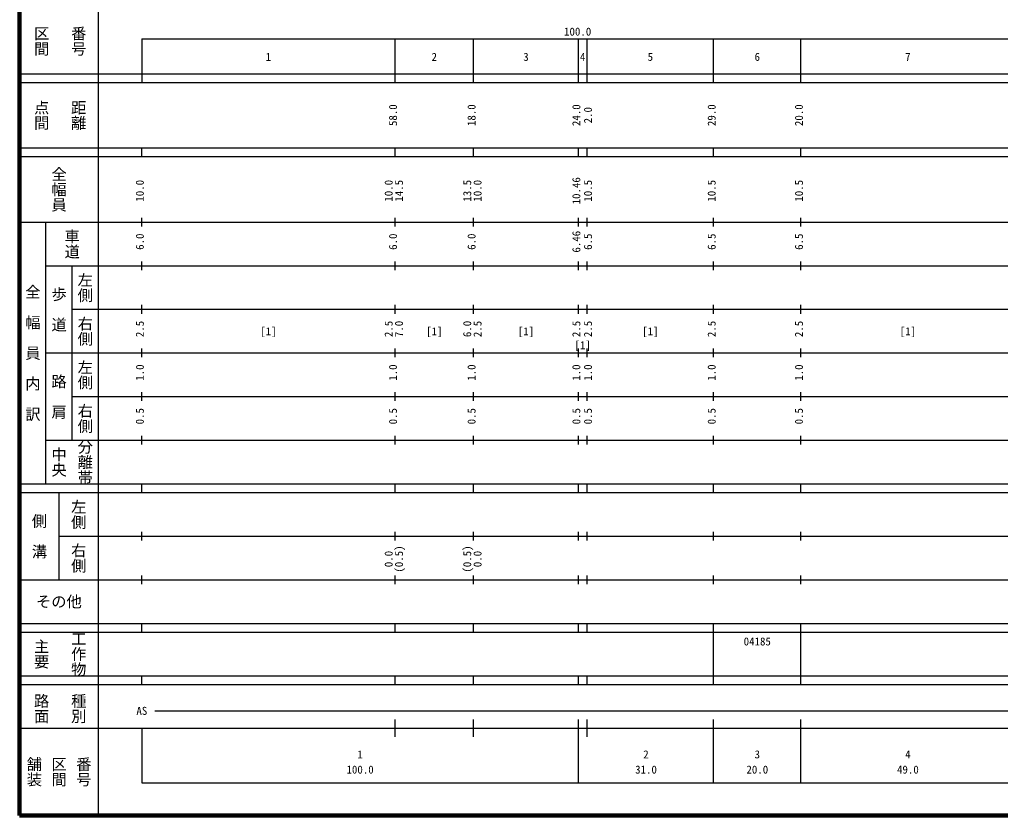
# Model space of a CAD drawing. Units: millimetres on the paper, enlarged 1000 times. Extents: x 40000 to 680000, y 20000 to 380000.
# Drawn here: x 40000 to 264688, y 20000 to 202409 of the extents above; entities that cross this region are included whole.
import ezdxf
from ezdxf.enums import TextEntityAlignment as Align

# ---------------------------------------------------------------- set-up
doc = ezdxf.new("R2010")
doc.units = ezdxf.units.MM
doc.header["$LTSCALE"] = 1000
doc.layers.add('M-TTL', color=2, linetype='Continuous', lineweight=140)
doc.layers.add('M-TTL-BAND', color=7, linetype='Continuous', lineweight=25)
doc.styles.add('@ＭＳ ゴシック', font='')
doc.styles.add('ＭＳ ゴシック', font='')
doc.styles.get('@ＭＳ ゴシック').set_extended_font_data('@MS Gothic')
doc.styles.get('ＭＳ ゴシック').set_extended_font_data('MS Gothic')

msp = doc.modelspace()

# ---------------------------------------------------------------- linework, layer by layer
at = {"layer": 'M-TTL'}
for p, q in [((40000, 380000), (40000, 20000)), ((40000, 20000), (680000, 20000))]:
    msp.add_line(p, q, dxfattribs=at)
at = {"layer": 'M-TTL-BAND'}
for p, q in [((58000, 370000), (58000, 20000)), ((68000, 198000), (579000, 198000)), ((68000, 198000), (68000, 188000)), ((126000, 188000), (126000, 198000)), ((144000, 188000), (144000, 198000)), ((168000, 188000), (168000, 198000)), ((170000, 188000), (170000, 198000)), ((199000, 188000), (199000, 198000)), ((219000, 188000), (219000, 198000)), ((40000, 190000), (579000, 190000)), ((40000, 188000), (579000, 188000)), ((40000, 173000), (579000, 173000)), ((40000, 171000), (579000, 171000)), ((68000, 171000), (68000, 173000)), ((126000, 171000), (126000, 173000)), ((144000, 171000), (144000, 173000)), ((168000, 171000), (168000, 173000)), ((170000, 171000), (170000, 173000)), ((199000, 171000), (199000, 173000)), ((219000, 171000), (219000, 173000)), ((40000, 156000), (579000, 156000)), ((46000, 96000), (46000, 156000)), ((68000, 155000), (68000, 157000)), ((126000, 155000), (126000, 157000)), ((144000, 155000), (144000, 157000)), ((168000, 155000), (168000, 157000)), ((170000, 155000), (170000, 157000)), ((199000, 155000), (199000, 157000)), ((219000, 155000), (219000, 157000)), ((68000, 145000), (68000, 147000)), ((126000, 145000), (126000, 147000)), ((144000, 145000), (144000, 147000)), ((168000, 145000), (168000, 147000)), ((170000, 145000), (170000, 147000)), ((199000, 145000), (199000, 147000)), ((219000, 145000), (219000, 147000)), ((46000, 146000), (579000, 146000)), ((52000, 146000), (52000, 106000)), ((52000, 136000), (579000, 136000)), ((68000, 135000), (68000, 137000)), ((126000, 135000), (126000, 137000)), ((144000, 135000), (144000, 137000)), ((168000, 135000), (168000, 137000)), ((170000, 135000), (170000, 137000)), ((199000, 135000), (199000, 137000)), ((219000, 135000), (219000, 137000)), ((46000, 126000), (579000, 126000)), ((68000, 125000), (68000, 127000)), ((126000, 125000), (126000, 127000)), ((144000, 125000), (144000, 127000)), ((168000, 125000), (168000, 127000)), ((170000, 125000), (170000, 127000)), ((199000, 125000), (199000, 127000)), ((219000, 125000), (219000, 127000)), ((68000, 115000), (68000, 117000)), ((126000, 115000), (126000, 117000)), ((144000, 115000), (144000, 117000)), ((168000, 115000), (168000, 117000)), ((170000, 115000), (170000, 117000)), ((199000, 115000), (199000, 117000)), ((219000, 115000), (219000, 117000)), ((52000, 116000), (579000, 116000)), ((46000, 106000), (579000, 106000)), ((68000, 105000), (68000, 107000)), ((126000, 105000), (126000, 107000)), ((144000, 105000), (144000, 107000)), ((168000, 105000), (168000, 107000)), ((170000, 105000), (170000, 107000)), ((199000, 105000), (199000, 107000)), ((219000, 105000), (219000, 107000)), ((40000, 96000), (579000, 96000)), ((68000, 94000), (68000, 96000)), ((126000, 94000), (126000, 96000)), ((144000, 94000), (144000, 96000)), ((168000, 94000), (168000, 96000)), ((170000, 94000), (170000, 96000)), ((199000, 94000), (199000, 96000)), ((219000, 94000), (219000, 96000)), ((40000, 94000), (579000, 94000)), ((49000, 94000), (49000, 74000)), ((49000, 84000), (579000, 84000)), ((68000, 83000), (68000, 85000)), ((126000, 83000), (126000, 85000)), ((144000, 83000), (144000, 85000)), ((168000, 83000), (168000, 85000)), ((170000, 83000), (170000, 85000)), ((199000, 83000), (199000, 85000)), ((219000, 83000), (219000, 85000)), ((68000, 73000), (68000, 75000)), ((126000, 73000), (126000, 75000)), ((144000, 73000), (144000, 75000)), ((168000, 73000), (168000, 75000)), ((170000, 73000), (170000, 75000)), ((199000, 73000), (199000, 75000)), ((219000, 73000), (219000, 75000)), ((40000, 74000), (579000, 74000)), ((40000, 64000), (579000, 64000)), ((68000, 62000), (68000, 64000)), ((126000, 62000), (126000, 64000)), ((144000, 62000), (144000, 64000)), ((168000, 62000), (168000, 64000)), ((170000, 62000), (170000, 64000)), ((199000, 62000), (199000, 64000)), ((219000, 62000), (219000, 64000)), ((40000, 62000), (579000, 62000)), ((199000, 52000), (199000, 62000)), ((219000, 52000), (219000, 62000)), ((40000, 52000), (579000, 52000)), ((68000, 50000), (68000, 52000)), ((126000, 50000), (126000, 52000)), ((144000, 50000), (144000, 52000)), ((168000, 50000), (168000, 52000)), ((170000, 50000), (170000, 52000)), ((199000, 50000), (199000, 52000)), ((219000, 50000), (219000, 52000)), ((40000, 50000), (579000, 50000)), ((71000, 44000), (565000, 44000)), ((126000, 38000), (126000, 42000)), ((144000, 38000), (144000, 42000)), ((168000, 27500), (168000, 42000)), ((170000, 38000), (170000, 42000)), ((199000, 27500), (199000, 42000)), ((219000, 27500), (219000, 42000)), ((40000, 40000), (579000, 40000)), ((68000, 40000), (68000, 27500)), ((68000, 27500), (579000, 27500))]:
    msp.add_line(p, q, dxfattribs=at)

# ---------------------------------------------------------------- texts
at = {"layer": 'M-TTL-BAND', "style": '@ＭＳ ゴシック'}
for s, p in [('区間', (45000, 197500)), ('番号', (53500, 197500)), ('点間', (45000, 180500)), ('距離', (53500, 180500)), ('全幅員', (49000, 163500)), ('車道', (52000, 151000)), ('左側', (55000, 141000)), ('全\u3000幅\u3000員\u3000内\u3000訳', (43000, 126000)), ('歩\u3000道', (49000, 136000)), ('右側', (55000, 131000)), ('左側', (55000, 121000)), ('路\u3000肩', (49000, 116000)), ('右側', (55000, 111000)), ('分離帯', (55000, 101000)), ('中央', (49000, 101000)), ('左側', (53500, 89000)), ('側\u3000溝', (44500, 84000)), ('右側', (53500, 79000)), ('工作物', (53500, 57000)), ('主要', (45000, 57000)), ('路面', (45000, 44500)), ('種別', (53500, 44500)), ('舗装', (43333, 30000)), ('区間', (49000, 30000)), ('番号', (54667, 30000))]:
    msp.add_text(s, height=2566, rotation=270, dxfattribs=at).set_placement(p, align=Align.MIDDLE_CENTER)
at = {"layer": 'M-TTL-BAND', "style": 'ＭＳ ゴシック'}
for s, p in [('100.0', (167844, 198195)), ('1', (97000, 192405)), ('2', (135000, 192405)), ('3', (156000, 192405)), ('4', (169000, 192405)), ('5', (184500, 192405)), ('6', (209000, 192405)), ('7', (243500, 192405)), ('[1]', (97000, 129500)), ('[1]', (135000, 129500)), ('[1]', (156000, 129500)), ('[1]', (184500, 129500)), ('[1]', (243500, 129500)), ('[1]', (169000, 126310)), ('AS', (68000, 42500)), ('1', (118000, 32523)), ('2', (183500, 32523)), ('3', (209000, 32523)), ('4', (243500, 32523)), ('100.0', (118000, 29033)), ('31.0', (183500, 29033)), ('20.0', (209000, 29033)), ('49.0', (243500, 29033))]:
    msp.add_text(s, height=1833, dxfattribs=at).set_placement(p, align=Align.BOTTOM_CENTER)
for s, p in [('58.0', (127000, 180500)), ('18.0', (145000, 180500)), ('24.0', (169000, 180500)), ('2.0', (171668, 180500)), ('29.0', (200000, 180500)), ('20.0', (220000, 180500)), ('10.0', (69000, 163174)), ('10.0', (126000, 163174)), ('14.5', (128370, 163174)), ('13.5', (144000, 163174)), ('10.0', (146370, 163174)), ('10.46', (169000, 163174)), ('10.5', (171668, 163174)), ('10.5', (200000, 163174)), ('10.5', (220000, 163174)), ('6.0', (69000, 151500)), ('6.0', (127000, 151500)), ('6.0', (145000, 151500)), ('6.46', (169000, 151500)), ('6.5', (171668, 151500)), ('6.5', (200000, 151500)), ('6.5', (220000, 151500)), ('2.5', (69000, 131500)), ('2.5', (126000, 131500)), ('7.0', (128370, 131500)), ('6.0', (144000, 131500)), ('2.5', (146370, 131500)), ('2.5', (169000, 131500)), ('2.5', (171668, 131500)), ('2.5', (200000, 131500)), ('2.5', (220000, 131500)), ('1.0', (69000, 121500)), ('1.0', (127000, 121500)), ('1.0', (145000, 121500)), ('1.0', (169000, 121500)), ('1.0', (171668, 121500)), ('1.0', (200000, 121500)), ('1.0', (220000, 121500)), ('0.5', (69000, 111500)), ('0.5', (127000, 111500)), ('0.5', (145000, 111500)), ('0.5', (169000, 111500)), ('0.5', (171668, 111500)), ('0.5', (200000, 111500)), ('0.5', (220000, 111500)), ('(0.5)', (128370, 78764)), ('(0.5)', (144000, 78764)), ('0.0', (126000, 78764)), ('0.0', (146370, 78764))]:
    msp.add_text(s, height=1833, rotation=90, dxfattribs=at).set_placement(p, align=Align.BOTTOM_CENTER)
msp.add_text('その他', height=2566, dxfattribs=at).set_placement((49000, 69000), align=Align.MIDDLE_CENTER)
msp.add_text('04185', height=1833, dxfattribs=at).set_placement((205875, 58405), align=Align.BOTTOM_LEFT)

doc.saveas('drawing.dxf')
